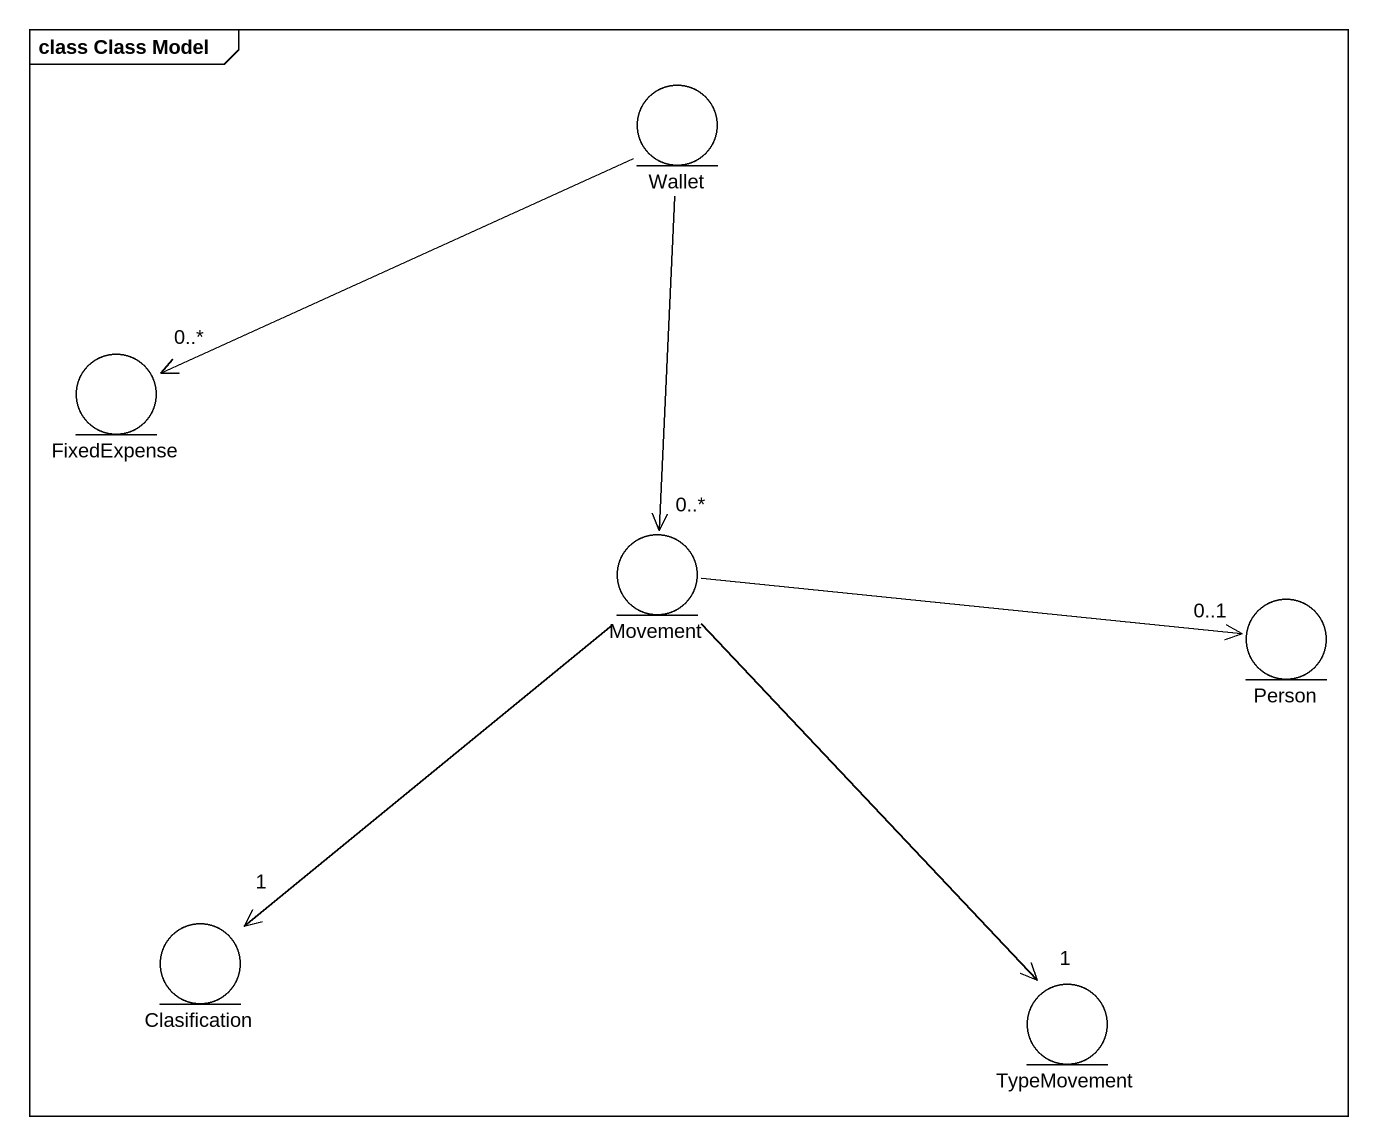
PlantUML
@startuml
mainframe class Class Model
entity Wallet
entity FixedExpense
entity Movement
entity "Person" as Person_
entity Clasification
entity TypeMovement
Wallet -left-> "0..*" FixedExpense
Wallet --> "0..*" Movement
Movement -right-> "0..1" Person_
Movement --> "1" Clasification
Movement --> "1" TypeMovement
@enduml
